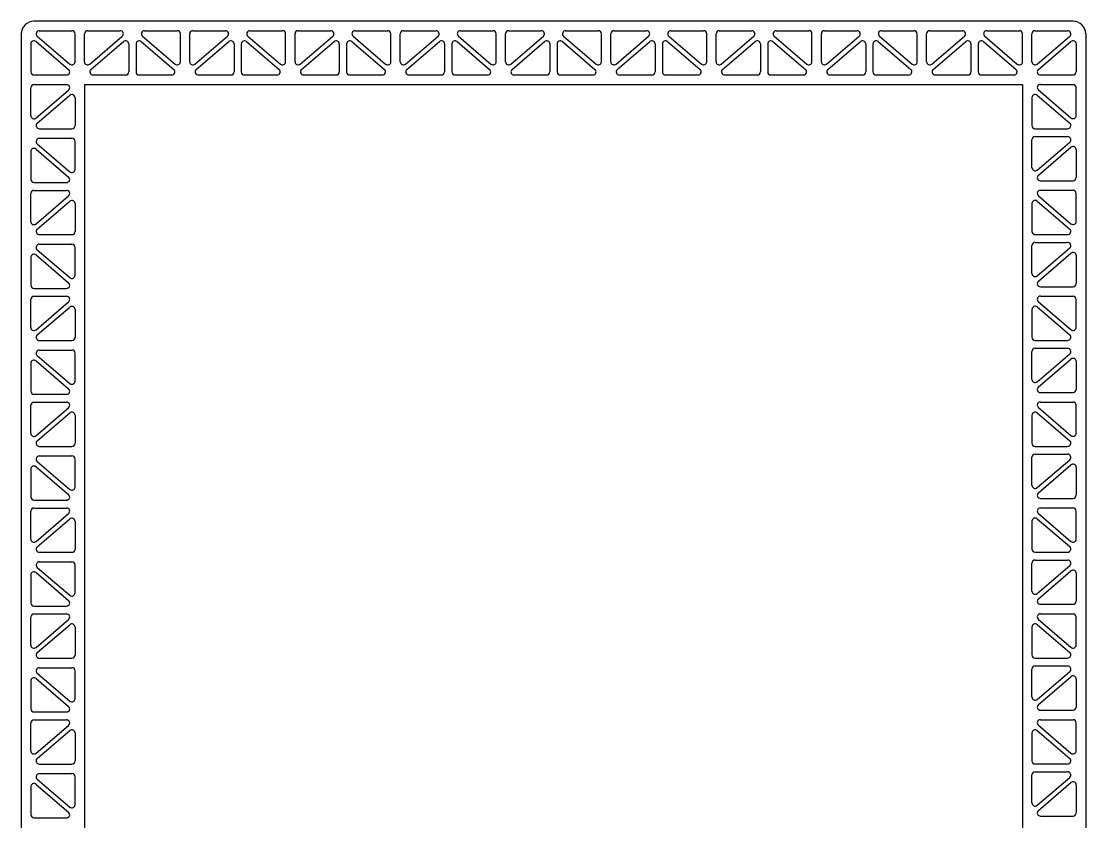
# Model space of a CAD drawing. Extents: x -3.36 to 3.27, y -5.61 to 4.11.
# Drawn here: x -3.36 to 3.27, y -0.87 to 4.11 of the extents above; entities that cross this region are included whole.
import ezdxf

# ---------------------------------------------------------------- set-up
doc = ezdxf.new("R2010")
doc.units = 0
doc.header["$MEASUREMENT"] = 0
doc.layers.add('VISIBLE', color=7, linetype='CONTINUOUS')

msp = doc.modelspace()

# ---------------------------------------------------------------- linework, layer by layer
at = {"layer": 'VISIBLE'}
for p, q in [((3.187, 4.1118), (-3.2795, 4.1118)), ((-3.246, 4.0532), (-3.0433, 4.0532)), ((-2.9454, 4.0532), (-2.7427, 4.0532)), ((-2.5909, 4.0532), (-2.3882, 4.0532)), ((-2.2903, 4.0532), (-2.0876, 4.0532)), ((-1.9358, 4.0532), (-1.7331, 4.0532)), ((-1.6351, 4.0532), (-1.4325, 4.0532)), ((-1.2806, 4.0532), (-1.078, 4.0532)), ((-0.98, 4.0532), (-0.7773, 4.0532)), ((-0.6255, 4.0532), (-0.4228, 4.0532)), ((-0.3249, 4.0532), (-0.1222, 4.0532)), ((0.0296, 4.0532), (0.2323, 4.0532)), ((0.3302, 4.0532), (0.5329, 4.0532)), ((0.6847, 4.0532), (0.8874, 4.0532)), ((0.9853, 4.0532), (1.188, 4.0532)), ((1.3398, 4.0532), (1.5425, 4.0532)), ((1.6404, 4.0532), (1.8431, 4.0532)), ((1.9949, 4.0532), (2.1976, 4.0532)), ((2.2956, 4.0532), (2.4983, 4.0532)), ((2.6501, 4.0532), (2.8528, 4.0532)), ((2.9507, 4.0532), (3.1534, 4.0532)), ((-3.3583, 4.0331), (-3.3583, -4.7811)), ((-3.2667, 3.986), (-3.064, 3.8122)), ((-3.2588, 4.0185), (-3.0561, 3.8448)), ((-3.0236, 3.8598), (-3.0236, 4.0335)), ((-2.9651, 3.8598), (-2.9651, 4.0335)), ((-2.9326, 3.8448), (-2.7299, 4.0185)), ((-2.9247, 3.8122), (-2.722, 3.986)), ((-2.6116, 3.986), (-2.4089, 3.8122)), ((-2.6037, 4.0185), (-2.401, 3.8448)), ((-2.3685, 3.8598), (-2.3685, 4.0335)), ((-2.3099, 3.8598), (-2.3099, 4.0335)), ((-2.2774, 3.8448), (-2.0748, 4.0185)), ((-2.2695, 3.8122), (-2.0669, 3.986)), ((-1.9565, 3.986), (-1.7538, 3.8122)), ((-1.9486, 4.0185), (-1.7459, 3.8448)), ((-1.7134, 3.8598), (-1.7134, 4.0335)), ((-1.6548, 3.8598), (-1.6548, 4.0335)), ((-1.6223, 3.8448), (-1.4196, 4.0185)), ((-1.6144, 3.8122), (-1.4117, 3.986)), ((-1.3014, 3.986), (-1.0987, 3.8122)), ((-1.2935, 4.0185), (-1.0908, 3.8448)), ((-1.0583, 3.8598), (-1.0583, 4.0335)), ((-0.9997, 3.8598), (-0.9997, 4.0335)), ((-0.9672, 3.8448), (-0.7645, 4.0185)), ((-0.9593, 3.8122), (-0.7566, 3.986)), ((-0.6462, 3.986), (-0.4436, 3.8122)), ((-0.6383, 4.0185), (-0.4356, 3.8448)), ((-0.4031, 3.8598), (-0.4031, 4.0335)), ((-0.3446, 3.8598), (-0.3446, 4.0335)), ((-0.3121, 3.8448), (-0.1094, 4.0185)), ((-0.3042, 3.8122), (-0.1015, 3.986)), ((0.0089, 3.986), (0.2116, 3.8122)), ((0.0168, 4.0185), (0.2195, 3.8448)), ((0.252, 3.8598), (0.252, 4.0335)), ((0.3105, 3.8598), (0.3105, 4.0335)), ((0.343, 3.8448), (0.5457, 4.0185)), ((0.3509, 3.8122), (0.5536, 3.986)), ((0.664, 3.986), (0.8667, 3.8122)), ((0.6719, 4.0185), (0.8746, 3.8448)), ((0.9071, 3.8598), (0.9071, 4.0335)), ((0.9656, 3.8598), (0.9656, 4.0335)), ((0.9981, 3.8448), (1.2008, 4.0185)), ((1.006, 3.8122), (1.2087, 3.986)), ((1.3191, 3.986), (1.5218, 3.8122)), ((1.327, 4.0185), (1.5297, 3.8448)), ((1.5622, 3.8598), (1.5622, 4.0335)), ((1.6208, 3.8598), (1.6208, 4.0335)), ((1.6533, 3.8448), (1.856, 4.0185)), ((1.6612, 3.8122), (1.8639, 3.986)), ((1.9742, 3.986), (2.1769, 3.8122)), ((1.9821, 4.0185), (2.1848, 3.8448)), ((2.2173, 3.8598), (2.2173, 4.0335)), ((2.2759, 3.8598), (2.2759, 4.0335)), ((2.3084, 3.8448), (2.5111, 4.0185)), ((2.3163, 3.8122), (2.519, 3.986)), ((2.6293, 3.986), (2.832, 3.8122)), ((2.6373, 4.0185), (2.8399, 3.8448)), ((2.8724, 3.8598), (2.8724, 4.0335)), ((2.931, 3.8598), (2.931, 4.0335)), ((2.9635, 3.8448), (3.1662, 4.0185)), ((2.9714, 3.8122), (3.1741, 3.986)), ((3.2657, 4.0331), (3.2657, -4.7811)), ((-3.2992, 3.971), (-3.2992, 3.7973)), ((-2.6895, 3.971), (-2.6895, 3.7973)), ((-2.6441, 3.971), (-2.6441, 3.7973)), ((-2.0344, 3.971), (-2.0344, 3.7973)), ((-1.989, 3.971), (-1.989, 3.7973)), ((-1.3792, 3.971), (-1.3792, 3.7973)), ((-1.3339, 3.971), (-1.3339, 3.7973)), ((-0.7241, 3.971), (-0.7241, 3.7973)), ((-0.6787, 3.971), (-0.6787, 3.7973)), ((-0.069, 3.971), (-0.069, 3.7973)), ((-0.0236, 3.971), (-0.0236, 3.7973)), ((0.5861, 3.971), (0.5861, 3.7973)), ((0.6315, 3.971), (0.6315, 3.7973)), ((1.2412, 3.971), (1.2412, 3.7973)), ((1.2866, 3.971), (1.2866, 3.7973)), ((1.8964, 3.971), (1.8964, 3.7973)), ((1.9417, 3.971), (1.9417, 3.7973)), ((2.5515, 3.971), (2.5515, 3.7973)), ((2.5969, 3.971), (2.5969, 3.7973)), ((3.2066, 3.971), (3.2066, 3.7973)), ((-3.2795, 3.7776), (-3.0768, 3.7776)), ((-2.9118, 3.7776), (-2.7092, 3.7776)), ((-2.6244, 3.7776), (-2.4217, 3.7776)), ((-2.2567, 3.7776), (-2.054, 3.7776)), ((-1.9693, 3.7776), (-1.7666, 3.7776)), ((-1.6016, 3.7776), (-1.3989, 3.7776)), ((-1.3142, 3.7776), (-1.1115, 3.7776)), ((-0.9465, 3.7776), (-0.7438, 3.7776)), ((-0.6591, 3.7776), (-0.4564, 3.7776)), ((-0.2914, 3.7776), (-0.0887, 3.7776)), ((-0.0039, 3.7776), (0.1988, 3.7776)), ((0.3637, 3.7776), (0.5664, 3.7776)), ((0.6512, 3.7776), (0.8539, 3.7776)), ((1.0189, 3.7776), (1.2216, 3.7776)), ((1.3063, 3.7776), (1.509, 3.7776)), ((1.674, 3.7776), (1.8767, 3.7776)), ((1.9614, 3.7776), (2.1641, 3.7776)), ((2.3291, 3.7776), (2.5318, 3.7776)), ((2.6165, 3.7776), (2.8192, 3.7776)), ((2.9842, 3.7776), (3.1869, 3.7776)), ((-3.2795, 3.7182), (-3.0768, 3.7182)), ((-2.9646, 3.7181), (-2.9646, -4.4661)), ((-2.9646, 3.7181), (2.872, 3.7181)), ((2.872, 3.7181), (2.872, -4.4661)), ((2.9842, 3.7188), (3.1869, 3.7188)), ((-3.2992, 3.5248), (-3.2992, 3.6985)), ((-3.2667, 3.5099), (-3.064, 3.6836)), ((-3.2588, 3.4773), (-3.0561, 3.651)), ((2.9635, 3.6516), (3.1662, 3.4778)), ((2.9714, 3.6842), (3.1741, 3.5104)), ((3.2066, 3.5254), (3.2066, 3.6991)), ((-3.0236, 3.6361), (-3.0236, 3.4623)), ((2.931, 3.6366), (2.931, 3.4629)), ((-3.246, 3.4426), (-3.0433, 3.4426)), ((-3.246, 3.3835), (-3.0433, 3.3835)), ((2.9507, 3.4432), (3.1534, 3.4432)), ((2.9507, 3.3945), (3.1534, 3.3945)), ((-3.2667, 3.3162), (-3.064, 3.1425)), ((-3.2588, 3.3488), (-3.0561, 3.1751)), ((-3.0236, 3.19), (-3.0236, 3.3638)), ((2.931, 3.2011), (2.931, 3.3748)), ((2.9635, 3.1861), (3.1662, 3.3599)), ((2.9714, 3.1535), (3.1741, 3.3273)), ((3.2066, 3.3123), (3.2066, 3.1386)), ((-3.2992, 3.3013), (-3.2992, 3.1276)), ((2.9842, 3.1189), (3.1869, 3.1189)), ((-3.2795, 3.1079), (-3.0768, 3.1079)), ((-3.2795, 3.0592), (-3.0768, 3.0592)), ((2.9842, 3.0597), (3.1869, 3.0597)), ((-3.2992, 2.8657), (-3.2992, 3.0395)), ((-3.2667, 2.8508), (-3.064, 3.0245)), ((-3.2588, 2.8182), (-3.0561, 2.9919)), ((2.9635, 2.9925), (3.1662, 2.8188)), ((2.9714, 3.0251), (3.1741, 2.8514)), ((3.2066, 2.8663), (3.2066, 3.04)), ((-3.0236, 2.977), (-3.0236, 2.8033)), ((2.931, 2.9776), (2.931, 2.8038)), ((-3.246, 2.7836), (-3.0433, 2.7836)), ((2.9507, 2.7841), (3.1534, 2.7841)), ((-3.246, 2.7244), (-3.0433, 2.7244)), ((2.9507, 2.7354), (3.1534, 2.7354)), ((-3.2667, 2.6572), (-3.064, 2.4834)), ((-3.2588, 2.6898), (-3.0561, 2.516)), ((-3.0236, 2.531), (-3.0236, 2.7047)), ((2.931, 2.542), (2.931, 2.7157)), ((2.9635, 2.5271), (3.1662, 2.7008)), ((2.9714, 2.4945), (3.1741, 2.6682)), ((3.2066, 2.6533), (3.2066, 2.4795)), ((-3.2992, 2.6422), (-3.2992, 2.4685)), ((2.9842, 2.4598), (3.1869, 2.4598)), ((-3.2795, 2.4488), (-3.0768, 2.4488)), ((-3.2795, 2.4001), (-3.0768, 2.4001)), ((2.9842, 2.4007), (3.1869, 2.4007)), ((-3.2992, 2.2067), (-3.2992, 2.3804)), ((-3.2667, 2.1917), (-3.064, 2.3655)), ((-3.2588, 2.1592), (-3.0561, 2.3329)), ((2.931, 2.3185), (2.931, 2.1448)), ((2.9635, 2.3334), (3.1662, 2.1597)), ((2.9714, 2.366), (3.1741, 2.1923)), ((3.2066, 2.2073), (3.2066, 2.381)), ((-3.0236, 2.3179), (-3.0236, 2.1442)), ((-3.246, 2.1245), (-3.0433, 2.1245)), ((2.9507, 2.1251), (3.1534, 2.1251)), ((-3.246, 2.0654), (-3.0433, 2.0654)), ((2.931, 1.883), (2.931, 2.0567)), ((2.9507, 2.0764), (3.1534, 2.0764)), ((-3.2667, 1.9981), (-3.064, 1.8244)), ((-3.2588, 2.0307), (-3.0561, 1.857)), ((-3.0236, 1.8719), (-3.0236, 2.0457)), ((2.9635, 1.868), (3.1662, 2.0417)), ((2.9714, 1.8354), (3.1741, 2.0092)), ((3.2066, 1.9942), (3.2066, 1.8205)), ((-3.2992, 1.9832), (-3.2992, 1.8094)), ((-3.2795, 1.7898), (-3.0768, 1.7898)), ((2.9842, 1.8008), (3.1869, 1.8008)), ((-3.2795, 1.7411), (-3.0768, 1.7411)), ((2.9842, 1.7416), (3.1869, 1.7416)), ((-3.2992, 1.5476), (-3.2992, 1.7214)), ((-3.2667, 1.5327), (-3.064, 1.7064)), ((-3.2588, 1.5001), (-3.0561, 1.6738)), ((-3.0236, 1.6589), (-3.0236, 1.4851)), ((2.931, 1.6594), (2.931, 1.4857)), ((2.9635, 1.6744), (3.1662, 1.5007)), ((2.9714, 1.707), (3.1741, 1.5333)), ((3.2066, 1.5482), (3.2066, 1.7219)), ((-3.246, 1.4655), (-3.0433, 1.4655)), ((2.9507, 1.466), (3.1534, 1.466)), ((-3.246, 1.4063), (-3.0433, 1.4063)), ((2.931, 1.2239), (2.931, 1.3976)), ((2.9507, 1.4173), (3.1534, 1.4173)), ((-3.2667, 1.3391), (-3.064, 1.1653)), ((-3.2588, 1.3717), (-3.0561, 1.1979)), ((-3.0236, 1.2129), (-3.0236, 1.3866)), ((2.9635, 1.209), (3.1662, 1.3827)), ((2.9714, 1.1764), (3.1741, 1.3501)), ((3.2066, 1.3351), (3.2066, 1.1614)), ((-3.2992, 1.3241), (-3.2992, 1.1504)), ((-3.2795, 1.1307), (-3.0768, 1.1307)), ((2.9842, 1.1417), (3.1869, 1.1417)), ((-3.2992, 0.8886), (-3.2992, 1.0623)), ((-3.2795, 1.082), (-3.0768, 1.082)), ((2.9842, 1.0826), (3.1869, 1.0826)), ((3.2066, 0.8891), (3.2066, 1.0629)), ((-3.2667, 0.8736), (-3.064, 1.0474)), ((-3.2588, 0.841), (-3.0561, 1.0148)), ((-3.0236, 0.9998), (-3.0236, 0.8261)), ((2.931, 1.0004), (2.931, 0.8267)), ((2.9635, 1.0153), (3.1662, 0.8416)), ((2.9714, 1.0479), (3.1741, 0.8742)), ((-3.246, 0.8064), (-3.0433, 0.8064)), ((2.9507, 0.807), (3.1534, 0.807)), ((-3.246, 0.7472), (-3.0433, 0.7472)), ((2.931, 0.5648), (2.931, 0.7386)), ((2.9507, 0.7583), (3.1534, 0.7583)), ((-3.2992, 0.6651), (-3.2992, 0.4913)), ((-3.2667, 0.68), (-3.064, 0.5063)), ((-3.2588, 0.7126), (-3.0561, 0.5389)), ((-3.0236, 0.5538), (-3.0236, 0.7276)), ((2.9635, 0.5499), (3.1662, 0.7236)), ((2.9714, 0.5173), (3.1741, 0.691)), ((3.2066, 0.6761), (3.2066, 0.5024)), ((-3.2795, 0.4717), (-3.0768, 0.4717)), ((2.9842, 0.4827), (3.1869, 0.4827)), ((-3.2992, 0.2295), (-3.2992, 0.4033)), ((-3.2795, 0.4229), (-3.0768, 0.4229)), ((2.9842, 0.4235), (3.1869, 0.4235)), ((3.2066, 0.2301), (3.2066, 0.4038)), ((-3.2667, 0.2146), (-3.064, 0.3883)), ((-3.2588, 0.182), (-3.0561, 0.3557)), ((-3.0236, 0.3408), (-3.0236, 0.167)), ((2.931, 0.3413), (2.931, 0.1676)), ((2.9635, 0.3563), (3.1662, 0.1825)), ((2.9714, 0.3889), (3.1741, 0.2151)), ((-3.246, 0.1474), (-3.0433, 0.1474)), ((2.9507, 0.1479), (3.1534, 0.1479)), ((-3.246, 0.0882), (-3.0433, 0.0882)), ((-3.0236, -0.1052), (-3.0236, 0.0685)), ((2.931, -0.0942), (2.931, 0.0795)), ((2.9507, 0.0992), (3.1534, 0.0992)), ((-3.2992, 0.006), (-3.2992, -0.1677)), ((-3.2667, 0.021), (-3.064, -0.1528)), ((-3.2588, 0.0536), (-3.0561, -0.1202)), ((2.9635, -0.1092), (3.1662, 0.0646)), ((2.9714, -0.1418), (3.1741, 0.032)), ((3.2066, 0.017), (3.2066, -0.1567)), ((-3.2795, -0.1874), (-3.0768, -0.1874)), ((2.9842, -0.1764), (3.1869, -0.1764)), ((-3.2992, -0.4295), (-3.2992, -0.2558)), ((-3.2795, -0.2361), (-3.0768, -0.2361)), ((2.9842, -0.2355), (3.1869, -0.2355)), ((3.2066, -0.429), (3.2066, -0.2552)), ((-3.2667, -0.4445), (-3.064, -0.2707)), ((-3.2588, -0.4771), (-3.0561, -0.3033)), ((-3.0236, -0.3183), (-3.0236, -0.492)), ((2.931, -0.3177), (2.931, -0.4915)), ((2.9635, -0.3028), (3.1662, -0.4765)), ((2.9714, -0.2702), (3.1741, -0.4439)), ((-3.246, -0.5117), (-3.0433, -0.5117)), ((2.9507, -0.5111), (3.1534, -0.5111)), ((-3.246, -0.5709), (-3.0433, -0.5709)), ((-3.0236, -0.7643), (-3.0236, -0.5906)), ((2.931, -0.7533), (2.931, -0.5795)), ((2.9507, -0.5598), (3.1534, -0.5598)), ((2.9635, -0.7682), (3.1662, -0.5945)), ((-3.2992, -0.653), (-3.2992, -0.8268)), ((-3.2667, -0.6381), (-3.064, -0.8118)), ((-3.2588, -0.6055), (-3.0561, -0.7792)), ((2.9714, -0.8008), (3.1741, -0.6271)), ((3.2066, -0.642), (3.2066, -0.8158)), ((-3.2795, -0.8465), (-3.0768, -0.8465)), ((2.9842, -0.8354), (3.1869, -0.8354))]:
    msp.add_line(p, q, dxfattribs=at)
for centre, radius, start, end in [((-3.2795, 4.0331), 0.0787, 90, 180), ((3.187, 4.0331), 0.0787, 0, 90), ((-3.246, 4.0335), 0.0197, 90, 229.39871), ((-3.0433, 4.0335), 0.0197, 0, 90), ((-2.9454, 4.0335), 0.0197, 90, 180), ((-2.7427, 4.0335), 0.0197, 310.60129, 90), ((-2.5909, 4.0335), 0.0197, 90, 229.39871), ((-2.3882, 4.0335), 0.0197, 0, 90), ((-2.2903, 4.0335), 0.0197, 90, 180), ((-2.0876, 4.0335), 0.0197, 310.60129, 90), ((-1.9358, 4.0335), 0.0197, 90, 229.39871), ((-1.7331, 4.0335), 0.0197, 0, 90), ((-1.6351, 4.0335), 0.0197, 90, 180), ((-1.4325, 4.0335), 0.0197, 310.60129, 90), ((-1.2806, 4.0335), 0.0197, 90, 229.39871), ((-1.078, 4.0335), 0.0197, 0, 90), ((-0.98, 4.0335), 0.0197, 90, 180), ((-0.7773, 4.0335), 0.0197, 310.60129, 90), ((-0.6255, 4.0335), 0.0197, 90, 229.39871), ((-0.4228, 4.0335), 0.0197, 0, 90), ((-0.3249, 4.0335), 0.0197, 90, 180), ((-0.1222, 4.0335), 0.0197, 310.60129, 90), ((0.0296, 4.0335), 0.0197, 90, 229.39871), ((0.2323, 4.0335), 0.0197, 0, 90), ((0.3302, 4.0335), 0.0197, 90, 180), ((0.5329, 4.0335), 0.0197, 310.60129, 90), ((0.6847, 4.0335), 0.0197, 90, 229.39871), ((0.8874, 4.0335), 0.0197, 0, 90), ((0.9853, 4.0335), 0.0197, 90, 180), ((1.188, 4.0335), 0.0197, 310.60129, 90), ((1.3398, 4.0335), 0.0197, 90, 229.39871), ((1.5425, 4.0335), 0.0197, 0, 90), ((1.6404, 4.0335), 0.0197, 90, 180), ((1.8431, 4.0335), 0.0197, 310.60129, 90), ((1.9949, 4.0335), 0.0197, 90, 229.39871), ((2.1976, 4.0335), 0.0197, 0, 90), ((2.2956, 4.0335), 0.0197, 90, 180), ((2.4983, 4.0335), 0.0197, 310.60129, 90), ((2.6501, 4.0335), 0.0197, 90, 229.39871), ((2.8528, 4.0335), 0.0197, 0, 90), ((2.9507, 4.0335), 0.0197, 90, 180), ((3.1534, 4.0335), 0.0197, 310.60129, 90), ((-3.2795, 3.971), 0.0197, 49.39871, 180), ((-2.7092, 3.971), 0.0197, 0, 130.60129), ((-2.6244, 3.971), 0.0197, 49.39871, 180), ((-2.054, 3.971), 0.0197, 0, 130.60129), ((-1.9693, 3.971), 0.0197, 49.39871, 180), ((-1.3989, 3.971), 0.0197, 0, 130.60129), ((-1.3142, 3.971), 0.0197, 49.39871, 180), ((-0.7438, 3.971), 0.0197, 0, 130.60129), ((-0.6591, 3.971), 0.0197, 49.39871, 180), ((-0.0887, 3.971), 0.0197, 0, 130.60129), ((-0.0039, 3.971), 0.0197, 49.39871, 180), ((0.5664, 3.971), 0.0197, 0, 130.60129), ((0.6512, 3.971), 0.0197, 49.39871, 180), ((1.2216, 3.971), 0.0197, 0, 130.60129), ((1.3063, 3.971), 0.0197, 49.39871, 180), ((1.8767, 3.971), 0.0197, 0, 130.60129), ((1.9614, 3.971), 0.0197, 49.39871, 180), ((2.5318, 3.971), 0.0197, 0, 130.60129), ((2.6165, 3.971), 0.0197, 49.39871, 180), ((3.1869, 3.971), 0.0197, 0, 130.60129), ((-3.0433, 3.8598), 0.0197, 229.39871, 0), ((-2.9454, 3.8598), 0.0197, 180, 310.60129), ((-2.3882, 3.8598), 0.0197, 229.39871, 0), ((-2.2903, 3.8598), 0.0197, 180, 310.60129), ((-1.7331, 3.8598), 0.0197, 229.39871, 0), ((-1.6351, 3.8598), 0.0197, 180, 310.60129), ((-1.078, 3.8598), 0.0197, 229.39871, 0), ((-0.98, 3.8598), 0.0197, 180, 310.60129), ((-0.4228, 3.8598), 0.0197, 229.39871, 0), ((-0.3249, 3.8598), 0.0197, 180, 310.60129), ((0.2323, 3.8598), 0.0197, 229.39871, 0), ((0.3302, 3.8598), 0.0197, 180, 310.60129), ((0.8874, 3.8598), 0.0197, 229.39871, 0), ((0.9853, 3.8598), 0.0197, 180, 310.60129), ((1.5425, 3.8598), 0.0197, 229.39871, 0), ((1.6404, 3.8598), 0.0197, 180, 310.60129), ((2.1976, 3.8598), 0.0197, 229.39871, 0), ((2.2956, 3.8598), 0.0197, 180, 310.60129), ((2.8528, 3.8598), 0.0197, 229.39871, 0), ((2.9507, 3.8598), 0.0197, 180, 310.60129), ((-3.2795, 3.7973), 0.0197, 180, 270), ((-3.0768, 3.7973), 0.0197, 270, 49.39871), ((-2.9118, 3.7973), 0.0197, 130.60129, 270), ((-2.7092, 3.7973), 0.0197, 270, 0), ((-2.6244, 3.7973), 0.0197, 180, 270), ((-2.4217, 3.7973), 0.0197, 270, 49.39871), ((-2.2567, 3.7973), 0.0197, 130.60129, 270), ((-2.054, 3.7973), 0.0197, 270, 0), ((-1.9693, 3.7973), 0.0197, 180, 270), ((-1.7666, 3.7973), 0.0197, 270, 49.39871), ((-1.6016, 3.7973), 0.0197, 130.60129, 270), ((-1.3989, 3.7973), 0.0197, 270, 0), ((-1.3142, 3.7973), 0.0197, 180, 270), ((-1.1115, 3.7973), 0.0197, 270, 49.39871), ((-0.9465, 3.7973), 0.0197, 130.60129, 270), ((-0.7438, 3.7973), 0.0197, 270, 0), ((-0.6591, 3.7973), 0.0197, 180, 270), ((-0.4564, 3.7973), 0.0197, 270, 49.39871), ((-0.2914, 3.7973), 0.0197, 130.60129, 270), ((-0.0887, 3.7973), 0.0197, 270, 0), ((-0.0039, 3.7973), 0.0197, 180, 270), ((0.1988, 3.7973), 0.0197, 270, 49.39871), ((0.3637, 3.7973), 0.0197, 130.60129, 270), ((0.5664, 3.7973), 0.0197, 270, 0), ((0.6512, 3.7973), 0.0197, 180, 270), ((0.8539, 3.7973), 0.0197, 270, 49.39871), ((1.0189, 3.7973), 0.0197, 130.60129, 270), ((1.2216, 3.7973), 0.0197, 270, 0), ((1.3063, 3.7973), 0.0197, 180, 270), ((1.509, 3.7973), 0.0197, 270, 49.39871), ((1.674, 3.7973), 0.0197, 130.60129, 270), ((1.8767, 3.7973), 0.0197, 270, 0), ((1.9614, 3.7973), 0.0197, 180, 270), ((2.1641, 3.7973), 0.0197, 270, 49.39871), ((2.3291, 3.7973), 0.0197, 130.60129, 270), ((2.5318, 3.7973), 0.0197, 270, 0), ((2.6165, 3.7973), 0.0197, 180, 270), ((2.8192, 3.7973), 0.0197, 270, 49.39871), ((2.9842, 3.7973), 0.0197, 130.60129, 270), ((3.1869, 3.7973), 0.0197, 270, 0), ((-3.2795, 3.6985), 0.0197, 90, 180), ((-3.0768, 3.6985), 0.0197, 310.60129, 90), ((2.9842, 3.6991), 0.0197, 90, 229.39871), ((3.1869, 3.6991), 0.0197, 0, 90), ((-3.0433, 3.6361), 0.0197, 0, 130.60129), ((2.9507, 3.6366), 0.0197, 49.39871, 180), ((-3.2795, 3.5248), 0.0197, 180, 310.60129), ((3.1869, 3.5254), 0.0197, 229.39871, 0), ((-3.246, 3.4623), 0.0197, 130.60129, 270), ((-3.0433, 3.4623), 0.0197, 270, 0), ((2.9507, 3.4629), 0.0197, 180, 270), ((3.1534, 3.4629), 0.0197, 270, 49.39871), ((-3.246, 3.3638), 0.0197, 90, 229.39871), ((-3.0433, 3.3638), 0.0197, 0, 90), ((2.9507, 3.3748), 0.0197, 90, 180), ((3.1534, 3.3748), 0.0197, 310.60129, 90), ((-3.2795, 3.3013), 0.0197, 49.39871, 180), ((3.1869, 3.3123), 0.0197, 0, 130.60129), ((-3.0433, 3.19), 0.0197, 229.39871, 0), ((2.9507, 3.2011), 0.0197, 180, 310.60129), ((-3.2795, 3.1276), 0.0197, 180, 270), ((-3.0768, 3.1276), 0.0197, 270, 49.39871), ((2.9842, 3.1386), 0.0197, 130.60129, 270), ((3.1869, 3.1386), 0.0197, 270, 0), ((-3.2795, 3.0395), 0.0197, 90, 180), ((-3.0768, 3.0395), 0.0197, 310.60129, 90), ((2.9842, 3.04), 0.0197, 90, 229.39871), ((3.1869, 3.04), 0.0197, 0, 90), ((-3.0433, 2.977), 0.0197, 0, 130.60129), ((2.9507, 2.9776), 0.0197, 49.39871, 180), ((-3.2795, 2.8657), 0.0197, 180, 310.60129), ((3.1869, 2.8663), 0.0197, 229.39871, 0), ((-3.246, 2.8033), 0.0197, 130.60129, 270), ((-3.0433, 2.8033), 0.0197, 270, 0), ((2.9507, 2.8038), 0.0197, 180, 270), ((3.1534, 2.8038), 0.0197, 270, 49.39871), ((-3.246, 2.7047), 0.0197, 90, 229.39871), ((-3.0433, 2.7047), 0.0197, 0, 90), ((2.9507, 2.7157), 0.0197, 90, 180), ((3.1534, 2.7157), 0.0197, 310.60129, 90), ((-3.2795, 2.6422), 0.0197, 49.39871, 180), ((3.1869, 2.6533), 0.0197, 0, 130.60129), ((-3.0433, 2.531), 0.0197, 229.39871, 0), ((2.9507, 2.542), 0.0197, 180, 310.60129), ((-3.2795, 2.4685), 0.0197, 180, 270), ((-3.0768, 2.4685), 0.0197, 270, 49.39871), ((2.9842, 2.4795), 0.0197, 130.60129, 270), ((3.1869, 2.4795), 0.0197, 270, 0), ((-3.2795, 2.3804), 0.0197, 90, 180), ((-3.0768, 2.3804), 0.0197, 310.60129, 90), ((2.9842, 2.381), 0.0197, 90, 229.39871), ((3.1869, 2.381), 0.0197, 0, 90), ((-3.0433, 2.3179), 0.0197, 0, 130.60129), ((2.9507, 2.3185), 0.0197, 49.39871, 180), ((-3.2795, 2.2067), 0.0197, 180, 310.60129), ((3.1869, 2.2073), 0.0197, 229.39871, 0), ((-3.246, 2.1442), 0.0197, 130.60129, 270), ((-3.0433, 2.1442), 0.0197, 270, 0), ((2.9507, 2.1448), 0.0197, 180, 270), ((3.1534, 2.1448), 0.0197, 270, 49.39871), ((-3.246, 2.0457), 0.0197, 90, 229.39871), ((-3.0433, 2.0457), 0.0197, 0, 90), ((2.9507, 2.0567), 0.0197, 90, 180), ((3.1534, 2.0567), 0.0197, 310.60129, 90), ((-3.2795, 1.9832), 0.0197, 49.39871, 180), ((3.1869, 1.9942), 0.0197, 0, 130.60129), ((-3.0433, 1.8719), 0.0197, 229.39871, 0), ((2.9507, 1.883), 0.0197, 180, 310.60129), ((-3.2795, 1.8094), 0.0197, 180, 270), ((-3.0768, 1.8094), 0.0197, 270, 49.39871), ((2.9842, 1.8205), 0.0197, 130.60129, 270), ((3.1869, 1.8205), 0.0197, 270, 0), ((-3.2795, 1.7214), 0.0197, 90, 180), ((-3.0768, 1.7214), 0.0197, 310.60129, 90), ((2.9842, 1.7219), 0.0197, 90, 229.39871), ((3.1869, 1.7219), 0.0197, 0, 90), ((-3.0433, 1.6589), 0.0197, 0, 130.60129), ((2.9507, 1.6594), 0.0197, 49.39871, 180), ((-3.2795, 1.5476), 0.0197, 180, 310.60129), ((3.1869, 1.5482), 0.0197, 229.39871, 0), ((-3.246, 1.4851), 0.0197, 130.60129, 270), ((-3.0433, 1.4851), 0.0197, 270, 0), ((2.9507, 1.4857), 0.0197, 180, 270), ((3.1534, 1.4857), 0.0197, 270, 49.39871), ((-3.246, 1.3866), 0.0197, 90, 229.39871), ((-3.0433, 1.3866), 0.0197, 0, 90), ((2.9507, 1.3976), 0.0197, 90, 180), ((3.1534, 1.3976), 0.0197, 310.60129, 90), ((-3.2795, 1.3241), 0.0197, 49.39871, 180), ((3.1869, 1.3351), 0.0197, 0, 130.60129), ((-3.0433, 1.2129), 0.0197, 229.39871, 0), ((2.9507, 1.2239), 0.0197, 180, 310.60129), ((-3.2795, 1.1504), 0.0197, 180, 270), ((-3.0768, 1.1504), 0.0197, 270, 49.39871), ((2.9842, 1.1614), 0.0197, 130.60129, 270), ((3.1869, 1.1614), 0.0197, 270, 0), ((-3.2795, 1.0623), 0.0197, 90, 180), ((-3.0768, 1.0623), 0.0197, 310.60129, 90), ((2.9842, 1.0629), 0.0197, 90, 229.39871), ((3.1869, 1.0629), 0.0197, 0, 90), ((-3.0433, 0.9998), 0.0197, 0, 130.60129), ((2.9507, 1.0004), 0.0197, 49.39871, 180), ((-3.2795, 0.8886), 0.0197, 180, 310.60129), ((3.1869, 0.8891), 0.0197, 229.39871, 0), ((-3.246, 0.8261), 0.0197, 130.60129, 270), ((-3.0433, 0.8261), 0.0197, 270, 0), ((2.9507, 0.8267), 0.0197, 180, 270), ((3.1534, 0.8267), 0.0197, 270, 49.39871), ((-3.246, 0.7276), 0.0197, 90, 229.39871), ((-3.0433, 0.7276), 0.0197, 0, 90), ((2.9507, 0.7386), 0.0197, 90, 180), ((3.1534, 0.7386), 0.0197, 310.60129, 90), ((-3.2795, 0.6651), 0.0197, 49.39871, 180), ((3.1869, 0.6761), 0.0197, 0, 130.60129), ((-3.0433, 0.5538), 0.0197, 229.39871, 0), ((2.9507, 0.5648), 0.0197, 180, 310.60129), ((-3.2795, 0.4913), 0.0197, 180, 270), ((-3.0768, 0.4913), 0.0197, 270, 49.39871), ((2.9842, 0.5024), 0.0197, 130.60129, 270), ((3.1869, 0.5024), 0.0197, 270, 0), ((-3.2795, 0.4033), 0.0197, 90, 180), ((-3.0768, 0.4033), 0.0197, 310.60129, 90), ((2.9842, 0.4038), 0.0197, 90, 229.39871), ((3.1869, 0.4038), 0.0197, 0, 90), ((-3.0433, 0.3408), 0.0197, 0, 130.60129), ((2.9507, 0.3413), 0.0197, 49.39871, 180), ((-3.2795, 0.2295), 0.0197, 180, 310.60129), ((3.1869, 0.2301), 0.0197, 229.39871, 0), ((-3.246, 0.167), 0.0197, 130.60129, 270), ((-3.0433, 0.167), 0.0197, 270, 0), ((2.9507, 0.1676), 0.0197, 180, 270), ((3.1534, 0.1676), 0.0197, 270, 49.39871), ((-3.246, 0.0685), 0.0197, 90, 229.39871), ((-3.0433, 0.0685), 0.0197, 0, 90), ((2.9507, 0.0795), 0.0197, 90, 180), ((3.1534, 0.0795), 0.0197, 310.60129, 90), ((-3.2795, 0.006), 0.0197, 49.39871, 180), ((3.1869, 0.017), 0.0197, 0, 130.60129), ((-3.0433, -0.1052), 0.0197, 229.39871, 0), ((2.9507, -0.0942), 0.0197, 180, 310.60129), ((-3.2795, -0.1677), 0.0197, 180, 270), ((-3.0768, -0.1677), 0.0197, 270, 49.39871), ((2.9842, -0.1567), 0.0197, 130.60129, 270), ((3.1869, -0.1567), 0.0197, 270, 0), ((-3.2795, -0.2558), 0.0197, 90, 180), ((-3.0768, -0.2558), 0.0197, 310.60129, 90), ((2.9842, -0.2552), 0.0197, 90, 229.39871), ((3.1869, -0.2552), 0.0197, 0, 90), ((-3.0433, -0.3183), 0.0197, 0, 130.60129), ((2.9507, -0.3177), 0.0197, 49.39871, 180), ((-3.2795, -0.4295), 0.0197, 180, 310.60129), ((3.1869, -0.429), 0.0197, 229.39871, 0), ((-3.246, -0.492), 0.0197, 130.60129, 270), ((-3.0433, -0.492), 0.0197, 270, 0), ((2.9507, -0.4915), 0.0197, 180, 270), ((3.1534, -0.4915), 0.0197, 270, 49.39871), ((-3.246, -0.5906), 0.0197, 90, 229.39871), ((-3.0433, -0.5906), 0.0197, 0, 90), ((2.9507, -0.5795), 0.0197, 90, 180), ((3.1534, -0.5795), 0.0197, 310.60129, 90), ((-3.2795, -0.653), 0.0197, 49.39871, 180), ((3.1869, -0.642), 0.0197, 0, 130.60129), ((-3.0433, -0.7643), 0.0197, 229.39871, 0), ((2.9507, -0.7533), 0.0197, 180, 310.60129), ((-3.2795, -0.8268), 0.0197, 180, 270), ((-3.0768, -0.8268), 0.0197, 270, 49.39871), ((2.9842, -0.8158), 0.0197, 130.60129, 270), ((3.1869, -0.8158), 0.0197, 270, 0)]:
    msp.add_arc(centre, radius, start, end, dxfattribs=at)

doc.saveas('drawing.dxf')
